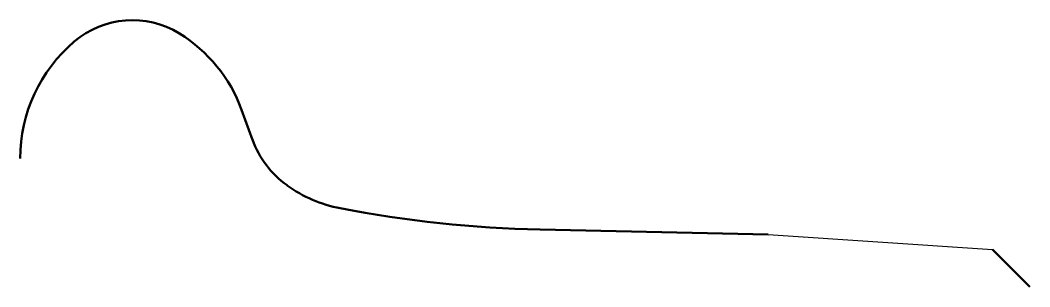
# Model space of a CAD drawing. Header units: millimetres. Extents: x 2810 to 2945, y 1505 to 1540.
import ezdxf

# ---------------------------------------------------------------- set-up
doc = ezdxf.new("R2010")
doc.units = ezdxf.units.MM
doc.layers.add('2粗实线', color=7, linetype='Continuous', lineweight=50)

msp = doc.modelspace()

# ---------------------------------------------------------------- linework, layer by layer
msp.add_line((2910.31, 1511.51), (2940.31, 1509.51))
at = {"layer": '2粗实线'}
for p, q in [((2841.37, 1524.18), (2839.91, 1528.18)), ((2910.31, 1511.51), (2879.83, 1512.17)), ((2940.31, 1509.51), (2945.31, 1504.51))]:
    msp.add_line(p, q, dxfattribs=at)
for centre, radius, start, end in [((2825.31, 1528.16), 12, 58.4159, 130.3202), ((2821.12, 1521.34), 20, 20, 58.4159), ((2830.81, 1521.68), 20.5, 130.3202, 180), ((2853.59, 1528.63), 13, 200, 234.2626), ((2856.51, 1532.68), 18, 234.2626, 259.1204), ((2883.31, 1672.13), 160, 259.1204, 268.7546)]:
    msp.add_arc(centre, radius, start, end, dxfattribs=at)

doc.saveas('drawing.dxf')
